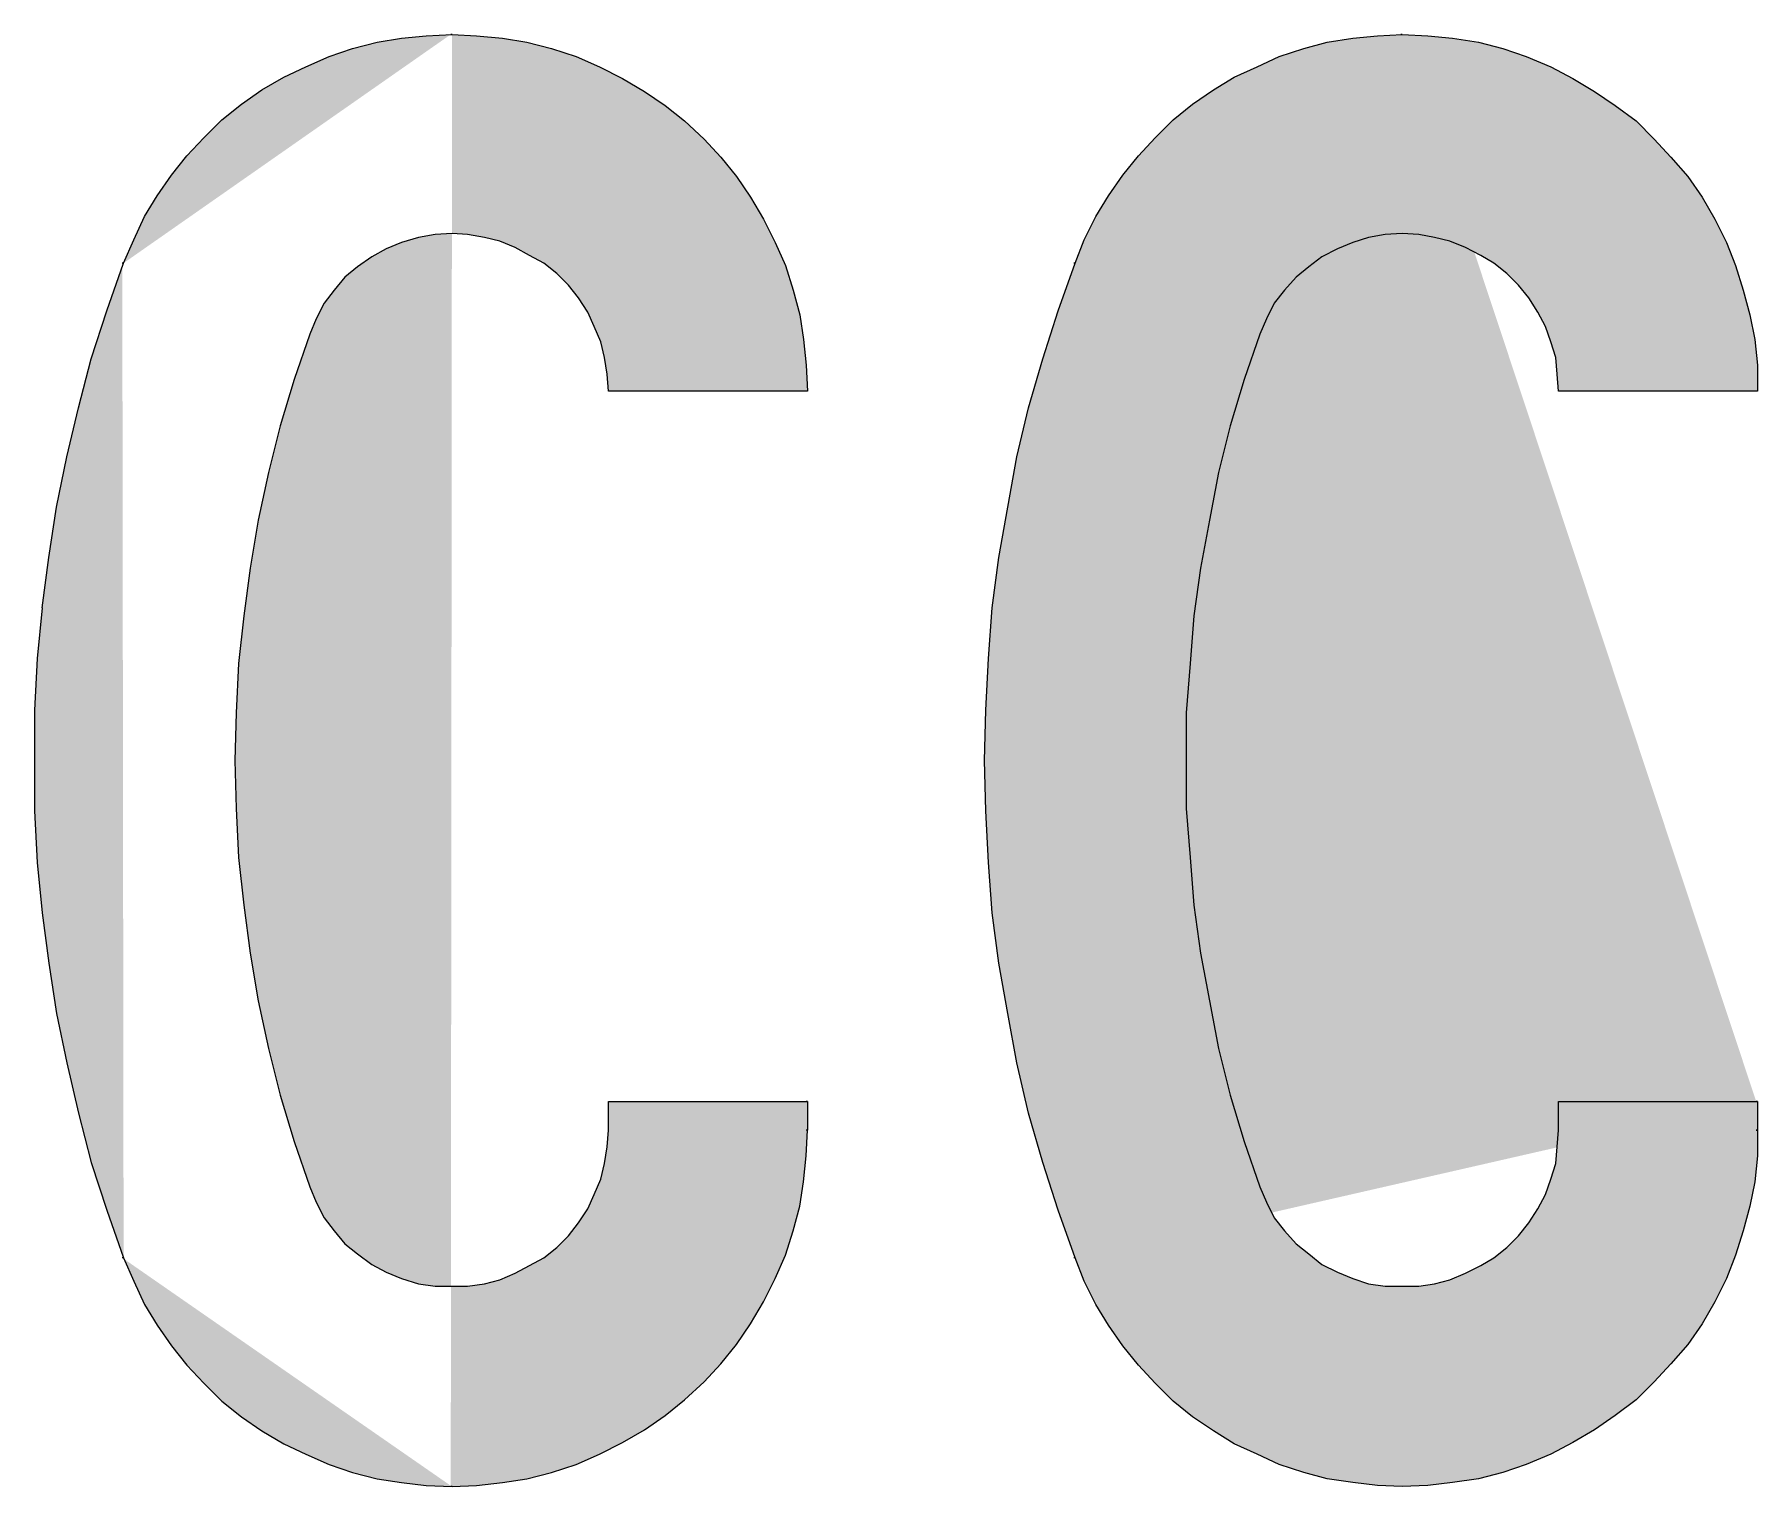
# Model space of a CAD drawing. Extents: x 210.3 to 295.3, y 156.1 to 238.5.
# Drawn here: x 240.6 to 252.7, y 196.47 to 206.68 of the extents above; entities that cross this region are included whole.
import ezdxf

# ---------------------------------------------------------------- set-up
doc = ezdxf.new("R2010")
doc.units = 0
doc.header["$MEASUREMENT"] = 0
doc.linetypes.add('CENTERX2', pattern=[101.6, 63.5, -12.7, 12.7, -12.7])
doc.layers.get('0').update_dxf_attribs({"linetype": 'CONTINUOUS'})
doc.layers.add('T25', color=1, linetype='CONTINUOUS')
doc.layers.add('TBLK25', color=1, linetype='CONTINUOUS')

msp = doc.modelspace()

# ---------------------------------------------------------------- hatches: boundary and pattern name
at = {"layer": 'T25', "linetype": 'CENTERX2'}
msp.add_hatch(color=256, dxfattribs=at).paths.add_polyline_path([(251.305, 199.177), (252.703, 199.177), (252.703, 198.977), (252.694, 198.977), (252.703, 198.977), (252.703, 198.796), (252.685, 198.614), (252.649, 198.442), (252.603, 198.269), (252.549, 198.097), (252.485, 197.933), (252.403, 197.77), (252.313, 197.615), (252.213, 197.47), (252.095, 197.334), (251.977, 197.207), (251.85, 197.08), (251.704, 196.971), (251.559, 196.871), (251.405, 196.78), (251.25, 196.698), (251.078, 196.626), (250.914, 196.571), (250.742, 196.526), (250.56, 196.499), (250.388, 196.48), (250.206, 196.471), (250.034, 196.48), (249.861, 196.499), (249.68, 196.526), (249.516, 196.571), (249.344, 196.626), (249.189, 196.698), (249.026, 196.771), (248.881, 196.862), (248.735, 196.962), (248.599, 197.071), (248.472, 197.198), (248.354, 197.325), (248.245, 197.461), (248.145, 197.606), (248.054, 197.752), (247.973, 197.915), (247.909, 198.079), (247.791, 198.414), (247.682, 198.75), (247.582, 199.095), (247.5, 199.45), (247.437, 199.795), (247.373, 200.149), (247.328, 200.503), (247.301, 200.857), (247.282, 201.22), (247.273, 201.574), (247.282, 201.928), (247.301, 202.291), (247.328, 202.646), (247.373, 203), (247.437, 203.354), (247.5, 203.708), (247.582, 204.053), (247.682, 204.398), (247.791, 204.734), (247.909, 205.07), (247.973, 205.233), (248.054, 205.397), (248.145, 205.542), (248.245, 205.687), (248.354, 205.823), (248.472, 205.951), (248.599, 206.078), (248.735, 206.187), (248.881, 206.287), (249.026, 206.377), (249.189, 206.45), (249.344, 206.523), (249.516, 206.577), (249.68, 206.622), (249.861, 206.65), (250.034, 206.668), (250.206, 206.677), (250.388, 206.668), (250.56, 206.65), (250.742, 206.622), (250.914, 206.577), (251.078, 206.523), (251.25, 206.45), (251.405, 206.368), (251.559, 206.277), (251.704, 206.178), (251.85, 206.069), (251.977, 205.942), (252.095, 205.814), (252.213, 205.678), (252.313, 205.533), (252.403, 205.379), (252.485, 205.215), (252.549, 205.052), (252.603, 204.879), (252.649, 204.707), (252.685, 204.534), (252.703, 204.353), (252.703, 204.171), (251.305, 204.171), (251.296, 204.289), (251.287, 204.407), (251.25, 204.516), (251.214, 204.625), (251.16, 204.725), (251.096, 204.825), (251.023, 204.916), (250.942, 204.997), (250.851, 205.07), (250.76, 205.124), (250.651, 205.179), (250.542, 205.224), (250.433, 205.251), (250.324, 205.27), (250.206, 205.279), (250.088, 205.27), (249.97, 205.251), (249.861, 205.215), (249.752, 205.17), (249.643, 205.115), (249.552, 205.043), (249.462, 204.97), (249.38, 204.879), (249.307, 204.788), (249.253, 204.679), (249.207, 204.57), (249.098, 204.253), (248.999, 203.926), (248.917, 203.599), (248.853, 203.263), (248.79, 202.927), (248.744, 202.591), (248.717, 202.255), (248.69, 201.91), (248.69, 201.574), (248.69, 201.238), (248.717, 200.893), (248.744, 200.557), (248.79, 200.221), (248.853, 199.885), (248.917, 199.549), (248.999, 199.223), (249.098, 198.896), (249.207, 198.578), (249.253, 198.469), (249.307, 198.36), (249.38, 198.269), (249.462, 198.178), (249.552, 198.106), (249.643, 198.033), (249.752, 197.979), (249.861, 197.933), (249.97, 197.897), (250.088, 197.879), (250.206, 197.879), (250.324, 197.879), (250.433, 197.897), (250.542, 197.924), (250.651, 197.97), (250.76, 198.024), (250.851, 198.079), (250.942, 198.151), (251.023, 198.233), (251.096, 198.324), (251.16, 198.424), (251.214, 198.523), (251.25, 198.632), (251.287, 198.741), (251.296, 198.859), (251.305, 198.977)])
at = {"layer": 'TBLK25', "linetype": 'CENTERX2'}
h = msp.add_hatch(color=256, dxfattribs=at)
h.paths.add_polyline_path([(241.108, 198.414), (241.226, 198.079), (241.299, 197.915), (241.372, 197.752), (241.462, 197.606), (241.562, 197.461), (241.671, 197.325), (241.789, 197.198), (241.916, 197.071), (242.053, 196.962), (242.198, 196.862), (242.352, 196.771), (242.507, 196.698), (242.67, 196.626), (242.833, 196.571), (243.006, 196.526), (243.178, 196.499), (243.351, 196.48), (243.533, 196.471), (243.705, 196.48), (243.887, 196.499), (244.059, 196.526), (244.232, 196.571), (244.404, 196.626), (244.568, 196.698), (244.731, 196.78), (244.885, 196.871), (245.031, 196.971), (245.167, 197.08), (245.303, 197.207), (245.421, 197.334), (245.53, 197.47), (245.63, 197.615), (245.721, 197.77), (245.803, 197.933), (245.875, 198.097), (245.93, 198.269), (245.975, 198.442), (246.002, 198.614), (246.02, 198.796), (246.029, 198.977), (246.029, 199.177), (244.631, 199.177), (244.631, 198.977), (244.622, 198.859), (244.604, 198.741), (244.577, 198.632), (244.531, 198.523), (244.486, 198.424), (244.422, 198.324), (244.35, 198.233), (244.268, 198.151), (244.177, 198.079), (244.077, 198.024), (243.977, 197.97), (243.869, 197.924), (243.76, 197.897), (243.642, 197.879), (243.533, 197.879), (243.415, 197.879), (243.297, 197.897), (243.178, 197.933), (243.07, 197.979), (242.97, 198.033), (242.87, 198.106), (242.779, 198.178), (242.706, 198.269), (242.634, 198.36), (242.579, 198.469), (242.534, 198.578), (242.425, 198.896), (242.325, 199.223), (242.243, 199.549), (242.171, 199.885), (242.116, 200.221), (242.071, 200.557), (242.034, 200.893), (242.016, 201.238), (242.007, 201.574), (242.016, 201.91), (242.034, 202.255), (242.071, 202.591), (242.116, 202.927), (242.171, 203.263), (242.243, 203.599), (242.325, 203.926), (242.425, 204.253), (242.534, 204.57), (242.579, 204.679), (242.634, 204.788), (242.706, 204.879), (242.779, 204.97), (242.87, 205.043), (242.97, 205.115), (243.07, 205.17), (243.178, 205.215), (243.297, 205.251), (243.415, 205.27), (243.533, 205.279), (243.642, 205.27), (243.76, 205.251), (243.869, 205.224), (243.977, 205.179), (244.077, 205.124), (244.177, 205.07), (244.268, 204.997), (244.35, 204.916), (244.422, 204.825), (244.486, 204.725), (244.531, 204.625), (244.577, 204.516), (244.604, 204.407), (244.622, 204.289), (244.631, 204.171), (246.029, 204.171), (246.02, 204.353), (246.002, 204.534), (245.975, 204.707), (245.93, 204.879), (245.875, 205.052), (245.803, 205.215), (245.721, 205.379), (245.63, 205.533), (245.53, 205.678), (245.421, 205.814), (245.303, 205.942), (245.167, 206.069), (245.031, 206.178), (244.885, 206.277), (244.731, 206.368), (244.568, 206.45), (244.404, 206.523), (244.232, 206.577), (244.059, 206.622), (243.887, 206.65), (243.705, 206.668), (243.533, 206.677), (243.351, 206.668), (243.178, 206.65), (243.006, 206.622), (242.833, 206.577), (242.67, 206.523), (242.507, 206.45), (242.352, 206.377), (242.198, 206.287), (242.053, 206.187), (241.916, 206.078), (241.789, 205.951), (241.671, 205.823), (241.562, 205.687), (241.462, 205.542), (241.372, 205.397), (241.299, 205.233), (241.226, 205.07), (241.108, 204.734), (240.999, 204.398), (240.909, 204.053), (240.827, 203.708), (240.754, 203.354), (240.7, 203), (240.654, 202.646), (240.618, 202.291), (240.6, 201.928), (240.6, 201.574), (240.6, 201.22), (240.618, 200.857), (240.654, 200.503), (240.7, 200.149), (240.754, 199.795), (240.827, 199.45), (240.909, 199.095), (240.999, 198.75)])
edge = h.paths.add_edge_path(flags=16)
edge.add_line((246.029, 198.977), (246.02, 198.977))
edge.add_line((246.029, 198.977), (246.02, 198.977))
edge = h.paths.add_edge_path(flags=16)
edge.add_line((243.533, 206.677), (243.524, 206.677))
edge.add_line((241.226, 205.07), (241.217, 205.07))
edge.add_line((241.226, 198.079), (241.217, 198.079))
edge.add_line((243.533, 196.471), (243.524, 196.471))
h = msp.add_hatch(color=256, dxfattribs=at)
edge = h.paths.add_edge_path(flags=0)
edge.add_line((250.206, 196.471), (250.034, 196.48))
edge.add_line((250.034, 196.48), (249.861, 196.499))
edge.add_line((249.861, 196.499), (249.68, 196.526))
edge.add_line((249.68, 196.526), (249.516, 196.571))
edge.add_line((249.516, 196.571), (249.344, 196.626))
edge.add_line((249.344, 196.626), (249.189, 196.698))
edge.add_line((249.189, 196.698), (249.026, 196.771))
edge.add_line((249.026, 196.771), (248.881, 196.862))
edge.add_line((248.881, 196.862), (248.735, 196.962))
edge.add_line((248.735, 196.962), (248.599, 197.071))
edge.add_line((248.599, 197.071), (248.472, 197.198))
edge.add_line((248.472, 197.198), (248.354, 197.325))
edge.add_line((248.354, 197.325), (248.245, 197.461))
edge.add_line((248.245, 197.461), (248.145, 197.606))
edge.add_line((248.145, 197.606), (248.054, 197.752))
edge.add_line((248.054, 197.752), (247.973, 197.915))
edge.add_line((247.973, 197.915), (247.909, 198.079))
edge.add_line((247.909, 198.079), (247.791, 198.414))
edge.add_line((247.791, 198.414), (247.682, 198.75))
edge.add_line((247.682, 198.75), (247.582, 199.095))
edge.add_line((247.582, 199.095), (247.5, 199.45))
edge.add_line((247.5, 199.45), (247.437, 199.795))
edge.add_line((247.437, 199.795), (247.373, 200.149))
edge.add_line((247.373, 200.149), (247.328, 200.503))
edge.add_line((247.328, 200.503), (247.301, 200.857))
edge.add_line((247.301, 200.857), (247.282, 201.22))
edge.add_line((247.282, 201.22), (247.273, 201.574))
edge.add_line((247.273, 201.574), (247.282, 201.928))
edge.add_line((247.282, 201.928), (247.301, 202.291))
edge.add_line((247.301, 202.291), (247.328, 202.646))
edge.add_line((247.328, 202.646), (247.373, 203))
edge.add_line((247.373, 203), (247.437, 203.354))
edge.add_line((247.437, 203.354), (247.5, 203.708))
edge.add_line((247.5, 203.708), (247.582, 204.053))
edge.add_line((247.582, 204.053), (247.682, 204.398))
edge.add_line((247.682, 204.398), (247.791, 204.734))
edge.add_line((247.791, 204.734), (247.909, 205.07))
edge.add_line((247.909, 205.07), (247.973, 205.233))
edge.add_line((247.973, 205.233), (248.054, 205.397))
edge.add_line((248.054, 205.397), (248.145, 205.542))
edge.add_line((248.145, 205.542), (248.245, 205.687))
edge.add_line((248.245, 205.687), (248.354, 205.823))
edge.add_line((248.354, 205.823), (248.472, 205.951))
edge.add_line((248.472, 205.951), (248.599, 206.078))
edge.add_line((248.599, 206.078), (248.735, 206.187))
edge.add_line((248.735, 206.187), (248.881, 206.287))
edge.add_line((248.881, 206.287), (249.026, 206.377))
edge.add_line((249.026, 206.377), (249.189, 206.45))
edge.add_line((249.189, 206.45), (249.344, 206.523))
edge.add_line((249.344, 206.523), (249.516, 206.577))
edge.add_line((249.516, 206.577), (249.68, 206.622))
edge.add_line((249.68, 206.622), (249.861, 206.65))
edge.add_line((249.861, 206.65), (250.034, 206.668))
edge.add_line((250.034, 206.668), (250.206, 206.677))
edge.add_line((250.206, 206.677), (250.388, 206.668))
edge.add_line((250.388, 206.668), (250.56, 206.65))
edge.add_line((250.56, 206.65), (250.742, 206.622))
edge.add_line((250.742, 206.622), (250.914, 206.577))
edge.add_line((250.914, 206.577), (251.078, 206.523))
edge.add_line((251.078, 206.523), (251.25, 206.45))
edge.add_line((251.25, 206.45), (251.405, 206.368))
edge.add_line((251.405, 206.368), (251.559, 206.277))
edge.add_line((251.559, 206.277), (251.704, 206.178))
edge.add_line((251.704, 206.178), (251.85, 206.069))
edge.add_line((251.85, 206.069), (251.977, 205.942))
edge.add_line((251.977, 205.942), (252.095, 205.814))
edge.add_line((252.095, 205.814), (252.213, 205.678))
edge.add_line((252.213, 205.678), (252.313, 205.533))
edge.add_line((252.313, 205.533), (252.403, 205.379))
edge.add_line((252.403, 205.379), (252.485, 205.215))
edge.add_line((252.485, 205.215), (252.549, 205.052))
edge.add_line((252.549, 205.052), (252.603, 204.879))
edge.add_line((252.603, 204.879), (252.649, 204.707))
edge.add_line((252.649, 204.707), (252.685, 204.534))
edge.add_line((252.685, 204.534), (252.703, 204.353))
edge.add_line((252.703, 204.353), (252.703, 204.171))
edge.add_line((252.703, 204.171), (251.305, 204.171))
edge.add_line((251.305, 204.171), (251.296, 204.289))
edge.add_line((251.296, 204.289), (251.287, 204.407))
edge.add_line((251.287, 204.407), (251.25, 204.516))
edge.add_line((251.25, 204.516), (251.214, 204.625))
edge.add_line((251.214, 204.625), (251.16, 204.725))
edge.add_line((251.16, 204.725), (251.096, 204.825))
edge.add_line((251.096, 204.825), (251.023, 204.916))
edge.add_line((251.023, 204.916), (250.942, 204.997))
edge.add_line((250.942, 204.997), (250.851, 205.07))
edge.add_line((250.851, 205.07), (250.76, 205.124))
edge.add_line((250.76, 205.124), (250.651, 205.179))
edge.add_line((250.651, 205.179), (250.542, 205.224))
edge.add_line((250.542, 205.224), (250.433, 205.251))
edge.add_line((250.433, 205.251), (250.324, 205.27))
edge.add_line((250.324, 205.27), (250.206, 205.279))
edge.add_line((250.206, 205.279), (250.088, 205.27))
edge.add_line((250.088, 205.27), (249.97, 205.251))
edge.add_line((249.97, 205.251), (249.861, 205.215))
edge.add_line((249.861, 205.215), (249.752, 205.17))
edge.add_line((249.752, 205.17), (249.643, 205.115))
edge.add_line((249.643, 205.115), (249.552, 205.043))
edge.add_line((249.552, 205.043), (249.462, 204.97))
edge.add_line((249.462, 204.97), (249.38, 204.879))
edge.add_line((249.38, 204.879), (249.307, 204.788))
edge.add_line((249.307, 204.788), (249.253, 204.679))
edge.add_line((249.253, 204.679), (249.207, 204.57))
edge.add_line((249.207, 204.57), (249.098, 204.253))
edge.add_line((249.098, 204.253), (248.999, 203.926))
edge.add_line((248.999, 203.926), (248.917, 203.599))
edge.add_line((248.917, 203.599), (248.853, 203.263))
edge.add_line((248.853, 203.263), (248.79, 202.927))
edge.add_line((248.79, 202.927), (248.744, 202.591))
edge.add_line((248.744, 202.591), (248.717, 202.255))
edge.add_line((248.717, 202.255), (248.69, 201.91))
edge.add_line((248.69, 201.91), (248.69, 201.574))
edge.add_line((248.69, 201.574), (248.69, 201.238))
edge.add_line((248.69, 201.238), (248.717, 200.893))
edge.add_line((248.717, 200.893), (248.744, 200.557))
edge.add_line((248.744, 200.557), (248.79, 200.221))
edge.add_line((248.79, 200.221), (248.853, 199.885))
edge.add_line((248.853, 199.885), (248.917, 199.549))
edge.add_line((248.917, 199.549), (248.999, 199.223))
edge.add_line((248.999, 199.223), (249.098, 198.896))
edge.add_line((249.098, 198.896), (249.207, 198.578))
edge.add_line((249.207, 198.578), (249.253, 198.469))
edge.add_line((249.253, 198.469), (249.307, 198.36))
edge.add_line((249.307, 198.36), (249.38, 198.269))
edge.add_line((249.38, 198.269), (249.462, 198.178))
edge.add_line((249.462, 198.178), (249.552, 198.106))
edge.add_line((249.552, 198.106), (249.643, 198.033))
edge.add_line((249.643, 198.033), (249.752, 197.979))
edge.add_line((249.752, 197.979), (249.861, 197.933))
edge.add_line((249.861, 197.933), (249.97, 197.897))
edge.add_line((249.97, 197.897), (250.088, 197.879))
edge.add_line((250.088, 197.879), (250.206, 197.879))
edge.add_line((250.206, 197.879), (250.324, 197.879))
edge.add_line((250.324, 197.879), (250.433, 197.897))
edge.add_line((250.433, 197.897), (250.542, 197.924))
edge.add_line((250.542, 197.924), (250.651, 197.97))
edge.add_line((250.651, 197.97), (250.76, 198.024))
edge.add_line((250.76, 198.024), (250.851, 198.079))
edge.add_line((250.851, 198.079), (250.942, 198.151))
edge.add_line((250.942, 198.151), (251.023, 198.233))
edge.add_line((251.023, 198.233), (251.096, 198.324))
edge.add_line((251.096, 198.324), (251.16, 198.424))
edge.add_line((251.16, 198.424), (251.214, 198.523))
edge.add_line((251.214, 198.523), (251.25, 198.632))
edge.add_line((251.25, 198.632), (251.287, 198.741))
edge.add_line((251.287, 198.741), (251.296, 198.859))
edge.add_line((251.296, 198.859), (251.305, 198.977))
edge.add_line((251.305, 198.977), (251.305, 199.177))
edge.add_line((251.305, 199.177), (252.703, 199.177))
edge.add_line((252.703, 199.177), (252.703, 198.977))
edge.add_line((252.703, 198.977), (252.694, 198.977))
edge.add_line((252.694, 198.977), (252.703, 198.977))
edge.add_line((252.703, 198.977), (252.703, 198.796))
edge.add_line((252.703, 198.796), (252.685, 198.614))
edge.add_line((252.685, 198.614), (252.649, 198.442))
edge.add_line((252.649, 198.442), (252.603, 198.269))
edge.add_line((252.603, 198.269), (252.549, 198.097))
edge.add_line((252.549, 198.097), (252.485, 197.933))
edge.add_line((252.485, 197.933), (252.403, 197.77))
edge.add_line((252.403, 197.77), (252.313, 197.615))
edge.add_line((252.313, 197.615), (252.213, 197.47))
edge.add_line((252.213, 197.47), (252.095, 197.334))
edge.add_line((252.095, 197.334), (251.977, 197.207))
edge.add_line((251.977, 197.207), (251.85, 197.08))
edge.add_line((251.85, 197.08), (251.704, 196.971))
edge.add_line((251.704, 196.971), (251.559, 196.871))
edge.add_line((251.559, 196.871), (251.405, 196.78))
edge.add_line((251.405, 196.78), (251.25, 196.698))
edge.add_line((251.25, 196.698), (251.078, 196.626))
edge.add_line((251.078, 196.626), (250.914, 196.571))
edge.add_line((250.914, 196.571), (250.742, 196.526))
edge.add_line((250.742, 196.526), (250.56, 196.499))
edge.add_line((250.56, 196.499), (250.388, 196.48))
edge.add_line((250.388, 196.48), (250.206, 196.471))
edge.add_line((250.206, 196.471), (250.197, 196.471))
edge = h.paths.add_edge_path()
edge.add_line((250.206, 196.471), (250.034, 196.48))
edge.add_line((250.034, 196.48), (249.861, 196.499))
edge.add_line((249.861, 196.499), (249.68, 196.526))
edge.add_line((249.68, 196.526), (249.516, 196.571))
edge.add_line((249.516, 196.571), (249.344, 196.626))
edge.add_line((249.344, 196.626), (249.189, 196.698))
edge.add_line((249.189, 196.698), (249.026, 196.771))
edge.add_line((249.026, 196.771), (248.881, 196.862))
edge.add_line((248.881, 196.862), (248.735, 196.962))
edge.add_line((248.735, 196.962), (248.599, 197.071))
edge.add_line((248.599, 197.071), (248.472, 197.198))
edge.add_line((248.472, 197.198), (248.354, 197.325))
edge.add_line((248.354, 197.325), (248.245, 197.461))
edge.add_line((248.245, 197.461), (248.145, 197.606))
edge.add_line((248.145, 197.606), (248.054, 197.752))
edge.add_line((248.054, 197.752), (247.973, 197.915))
edge.add_line((247.973, 197.915), (247.909, 198.079))
edge.add_line((247.909, 198.079), (247.791, 198.414))
edge.add_line((247.791, 198.414), (247.682, 198.75))
edge.add_line((247.682, 198.75), (247.582, 199.095))
edge.add_line((247.582, 199.095), (247.5, 199.45))
edge.add_line((247.5, 199.45), (247.437, 199.795))
edge.add_line((247.437, 199.795), (247.373, 200.149))
edge.add_line((247.373, 200.149), (247.328, 200.503))
edge.add_line((247.328, 200.503), (247.301, 200.857))
edge.add_line((247.301, 200.857), (247.282, 201.22))
edge.add_line((247.282, 201.22), (247.273, 201.574))
edge.add_line((247.273, 201.574), (247.282, 201.928))
edge.add_line((247.282, 201.928), (247.301, 202.291))
edge.add_line((247.301, 202.291), (247.328, 202.646))
edge.add_line((247.328, 202.646), (247.373, 203))
edge.add_line((247.373, 203), (247.437, 203.354))
edge.add_line((247.437, 203.354), (247.5, 203.708))
edge.add_line((247.5, 203.708), (247.582, 204.053))
edge.add_line((247.582, 204.053), (247.682, 204.398))
edge.add_line((247.682, 204.398), (247.791, 204.734))
edge.add_line((247.791, 204.734), (247.909, 205.07))
edge.add_line((247.909, 205.07), (247.973, 205.233))
edge.add_line((247.973, 205.233), (248.054, 205.397))
edge.add_line((248.054, 205.397), (248.145, 205.542))
edge.add_line((248.145, 205.542), (248.245, 205.687))
edge.add_line((248.245, 205.687), (248.354, 205.823))
edge.add_line((248.354, 205.823), (248.472, 205.951))
edge.add_line((248.472, 205.951), (248.599, 206.078))
edge.add_line((248.599, 206.078), (248.735, 206.187))
edge.add_line((248.735, 206.187), (248.881, 206.287))
edge.add_line((248.881, 206.287), (249.026, 206.377))
edge.add_line((249.026, 206.377), (249.189, 206.45))
edge.add_line((249.189, 206.45), (249.344, 206.523))
edge.add_line((249.344, 206.523), (249.516, 206.577))
edge.add_line((249.516, 206.577), (249.68, 206.622))
edge.add_line((249.68, 206.622), (249.861, 206.65))
edge.add_line((249.861, 206.65), (250.034, 206.668))
edge.add_line((250.034, 206.668), (250.206, 206.677))
edge.add_line((250.206, 206.677), (250.388, 206.668))
edge.add_line((250.388, 206.668), (250.56, 206.65))
edge.add_line((250.56, 206.65), (250.742, 206.622))
edge.add_line((250.742, 206.622), (250.914, 206.577))
edge.add_line((250.914, 206.577), (251.078, 206.523))
edge.add_line((251.078, 206.523), (251.25, 206.45))
edge.add_line((251.25, 206.45), (251.405, 206.368))
edge.add_line((251.405, 206.368), (251.559, 206.277))
edge.add_line((251.559, 206.277), (251.704, 206.178))
edge.add_line((251.704, 206.178), (251.85, 206.069))
edge.add_line((251.85, 206.069), (251.977, 205.942))
edge.add_line((251.977, 205.942), (252.095, 205.814))
edge.add_line((252.095, 205.814), (252.213, 205.678))
edge.add_line((252.213, 205.678), (252.313, 205.533))
edge.add_line((252.313, 205.533), (252.403, 205.379))
edge.add_line((252.403, 205.379), (252.485, 205.215))
edge.add_line((252.485, 205.215), (252.549, 205.052))
edge.add_line((252.549, 205.052), (252.603, 204.879))
edge.add_line((252.603, 204.879), (252.649, 204.707))
edge.add_line((252.649, 204.707), (252.685, 204.534))
edge.add_line((252.685, 204.534), (252.703, 204.353))
edge.add_line((252.703, 204.353), (252.703, 204.171))
edge.add_line((252.703, 204.171), (251.305, 204.171))
edge.add_line((251.305, 204.171), (251.296, 204.289))
edge.add_line((251.296, 204.289), (251.287, 204.407))
edge.add_line((251.287, 204.407), (251.25, 204.516))
edge.add_line((251.25, 204.516), (251.214, 204.625))
edge.add_line((251.214, 204.625), (251.16, 204.725))
edge.add_line((251.16, 204.725), (251.096, 204.825))
edge.add_line((251.096, 204.825), (251.023, 204.916))
edge.add_line((251.023, 204.916), (250.942, 204.997))
edge.add_line((250.942, 204.997), (250.851, 205.07))
edge.add_line((250.851, 205.07), (250.76, 205.124))
edge.add_line((250.76, 205.124), (250.651, 205.179))
edge.add_line((250.651, 205.179), (250.542, 205.224))
edge.add_line((250.542, 205.224), (250.433, 205.251))
edge.add_line((250.433, 205.251), (250.324, 205.27))
edge.add_line((250.324, 205.27), (250.206, 205.279))
edge.add_line((250.206, 205.279), (250.088, 205.27))
edge.add_line((250.088, 205.27), (249.97, 205.251))
edge.add_line((249.97, 205.251), (249.861, 205.215))
edge.add_line((249.861, 205.215), (249.752, 205.17))
edge.add_line((249.752, 205.17), (249.643, 205.115))
edge.add_line((249.643, 205.115), (249.552, 205.043))
edge.add_line((249.552, 205.043), (249.462, 204.97))
edge.add_line((249.462, 204.97), (249.38, 204.879))
edge.add_line((249.38, 204.879), (249.307, 204.788))
edge.add_line((249.307, 204.788), (249.253, 204.679))
edge.add_line((249.253, 204.679), (249.207, 204.57))
edge.add_line((249.207, 204.57), (249.098, 204.253))
edge.add_line((249.098, 204.253), (248.999, 203.926))
edge.add_line((248.999, 203.926), (248.917, 203.599))
edge.add_line((248.917, 203.599), (248.853, 203.263))
edge.add_line((248.853, 203.263), (248.79, 202.927))
edge.add_line((248.79, 202.927), (248.744, 202.591))
edge.add_line((248.744, 202.591), (248.717, 202.255))
edge.add_line((248.717, 202.255), (248.69, 201.91))
edge.add_line((248.69, 201.91), (248.69, 201.574))
edge.add_line((248.69, 201.574), (248.69, 201.238))
edge.add_line((248.69, 201.238), (248.717, 200.893))
edge.add_line((248.717, 200.893), (248.744, 200.557))
edge.add_line((248.744, 200.557), (248.79, 200.221))
edge.add_line((248.79, 200.221), (248.853, 199.885))
edge.add_line((248.853, 199.885), (248.917, 199.549))
edge.add_line((248.917, 199.549), (248.999, 199.223))
edge.add_line((248.999, 199.223), (249.098, 198.896))
edge.add_line((249.098, 198.896), (249.207, 198.578))
edge.add_line((249.207, 198.578), (249.253, 198.469))
edge.add_line((249.253, 198.469), (249.307, 198.36))
edge.add_line((249.307, 198.36), (249.38, 198.269))
edge.add_line((249.38, 198.269), (249.462, 198.178))
edge.add_line((249.462, 198.178), (249.552, 198.106))
edge.add_line((249.552, 198.106), (249.643, 198.033))
edge.add_line((249.643, 198.033), (249.752, 197.979))
edge.add_line((249.752, 197.979), (249.861, 197.933))
edge.add_line((249.861, 197.933), (249.97, 197.897))
edge.add_line((249.97, 197.897), (250.088, 197.879))
edge.add_line((250.088, 197.879), (250.206, 197.879))
edge.add_line((250.206, 197.879), (250.324, 197.879))
edge.add_line((250.324, 197.879), (250.433, 197.897))
edge.add_line((250.433, 197.897), (250.542, 197.924))
edge.add_line((250.542, 197.924), (250.651, 197.97))
edge.add_line((250.651, 197.97), (250.76, 198.024))
edge.add_line((250.76, 198.024), (250.851, 198.079))
edge.add_line((250.851, 198.079), (250.942, 198.151))
edge.add_line((250.942, 198.151), (251.023, 198.233))
edge.add_line((251.023, 198.233), (251.096, 198.324))
edge.add_line((251.096, 198.324), (251.16, 198.424))
edge.add_line((251.16, 198.424), (251.214, 198.523))
edge.add_line((251.214, 198.523), (251.25, 198.632))
edge.add_line((251.25, 198.632), (251.287, 198.741))
edge.add_line((251.287, 198.741), (251.296, 198.859))
edge.add_line((251.296, 198.859), (251.305, 198.977))
edge.add_line((251.305, 198.977), (251.305, 199.177))
edge.add_line((251.305, 199.177), (252.703, 199.177))
edge.add_line((252.703, 199.177), (252.703, 198.977))
edge.add_line((252.703, 198.977), (252.694, 198.977))
edge.add_line((252.694, 198.977), (252.703, 198.977))
edge.add_line((252.703, 198.977), (252.703, 198.796))
edge.add_line((252.703, 198.796), (252.685, 198.614))
edge.add_line((252.685, 198.614), (252.649, 198.442))
edge.add_line((252.649, 198.442), (252.603, 198.269))
edge.add_line((252.603, 198.269), (252.549, 198.097))
edge.add_line((252.549, 198.097), (252.485, 197.933))
edge.add_line((252.485, 197.933), (252.403, 197.77))
edge.add_line((252.403, 197.77), (252.313, 197.615))
edge.add_line((252.313, 197.615), (252.213, 197.47))
edge.add_line((252.213, 197.47), (252.095, 197.334))
edge.add_line((252.095, 197.334), (251.977, 197.207))
edge.add_line((251.977, 197.207), (251.85, 197.08))
edge.add_line((251.85, 197.08), (251.704, 196.971))
edge.add_line((251.704, 196.971), (251.559, 196.871))
edge.add_line((251.559, 196.871), (251.405, 196.78))
edge.add_line((251.405, 196.78), (251.25, 196.698))
edge.add_line((251.25, 196.698), (251.078, 196.626))
edge.add_line((251.078, 196.626), (250.914, 196.571))
edge.add_line((250.914, 196.571), (250.742, 196.526))
edge.add_line((250.742, 196.526), (250.56, 196.499))
edge.add_line((250.56, 196.499), (250.388, 196.48))
edge.add_line((250.388, 196.48), (250.206, 196.471))
edge.add_line((250.206, 196.471), (250.197, 196.471))
h.paths.add_polyline_path([(252.703, 198.977), (252.694, 198.977)], flags=0)
h.paths.add_polyline_path([(250.206, 196.471), (250.034, 196.48), (249.861, 196.499), (249.68, 196.526), (249.516, 196.571), (249.344, 196.626), (249.189, 196.698), (249.026, 196.771), (248.881, 196.862), (248.735, 196.962), (248.599, 197.071), (248.472, 197.198), (248.354, 197.325), (248.245, 197.461), (248.145, 197.606), (248.054, 197.752), (247.973, 197.915), (247.909, 198.079), (247.791, 198.414), (247.682, 198.75), (247.582, 199.095), (247.5, 199.45), (247.437, 199.795), (247.373, 200.149), (247.328, 200.503), (247.301, 200.857), (247.282, 201.22), (247.273, 201.574), (247.282, 201.928), (247.301, 202.291), (247.328, 202.646), (247.373, 203), (247.437, 203.354), (247.5, 203.708), (247.582, 204.053), (247.682, 204.398), (247.791, 204.734), (247.909, 205.07), (247.973, 205.233), (248.054, 205.397), (248.145, 205.542), (248.245, 205.687), (248.354, 205.823), (248.472, 205.951), (248.599, 206.078), (248.735, 206.187), (248.881, 206.287), (249.026, 206.377), (249.189, 206.45), (249.344, 206.523), (249.516, 206.577), (249.68, 206.622), (249.861, 206.65), (250.034, 206.668), (250.206, 206.677), (250.388, 206.668), (250.56, 206.65), (250.742, 206.622), (250.914, 206.577), (251.078, 206.523), (251.25, 206.45), (251.405, 206.368), (251.559, 206.277), (251.704, 206.178), (251.85, 206.069), (251.977, 205.942), (252.095, 205.814), (252.213, 205.678), (252.313, 205.533), (252.403, 205.379), (252.485, 205.215), (252.549, 205.052), (252.603, 204.879), (252.649, 204.707), (252.685, 204.534), (252.703, 204.353), (252.703, 204.171), (251.305, 204.171), (251.296, 204.289), (251.287, 204.407), (251.25, 204.516), (251.214, 204.625), (251.16, 204.725), (251.096, 204.825), (251.023, 204.916), (250.942, 204.997), (250.851, 205.07), (250.76, 205.124), (250.651, 205.179), (250.542, 205.224), (250.433, 205.251), (250.324, 205.27), (250.206, 205.279), (250.088, 205.27), (249.97, 205.251), (249.861, 205.215), (249.752, 205.17), (249.643, 205.115), (249.552, 205.043), (249.462, 204.97), (249.38, 204.879), (249.307, 204.788), (249.253, 204.679), (249.207, 204.57), (249.098, 204.253), (248.999, 203.926), (248.917, 203.599), (248.853, 203.263), (248.79, 202.927), (248.744, 202.591), (248.717, 202.255), (248.69, 201.91), (248.69, 201.574), (248.69, 201.238), (248.717, 200.893), (248.744, 200.557), (248.79, 200.221), (248.853, 199.885), (248.917, 199.549), (248.999, 199.223), (249.098, 198.896), (249.207, 198.578), (249.253, 198.469), (249.307, 198.36), (249.38, 198.269), (249.462, 198.178), (249.552, 198.106), (249.643, 198.033), (249.752, 197.979), (249.861, 197.933), (249.97, 197.897), (250.088, 197.879), (250.206, 197.879), (250.324, 197.879), (250.433, 197.897), (250.542, 197.924), (250.651, 197.97), (250.76, 198.024), (250.851, 198.079), (250.942, 198.151), (251.023, 198.233), (251.096, 198.324), (251.16, 198.424), (251.214, 198.523), (251.25, 198.632), (251.287, 198.741), (251.296, 198.859), (251.305, 198.977), (251.305, 199.177), (252.703, 199.177), (252.703, 198.977), (252.703, 198.796), (252.685, 198.614), (252.649, 198.442), (252.603, 198.269), (252.549, 198.097), (252.485, 197.933), (252.403, 197.77), (252.313, 197.615), (252.213, 197.47), (252.095, 197.334), (251.977, 197.207), (251.85, 197.08), (251.704, 196.971), (251.559, 196.871), (251.405, 196.78), (251.25, 196.698), (251.078, 196.626), (250.914, 196.571), (250.742, 196.526), (250.56, 196.499), (250.388, 196.48)], flags=16)
edge = h.paths.add_edge_path(flags=0)
edge.add_line((250.206, 206.677), (250.197, 206.677))
edge.add_line((247.909, 205.07), (247.9, 205.07))
edge.add_line((247.909, 198.079), (247.9, 198.079))
edge.add_line((252.703, 199.177), (252.694, 199.177))
h = msp.add_hatch(color=256, dxfattribs=at)
h.paths.add_polyline_path([(252.703, 198.977), (252.694, 198.977)], flags=16)
h.paths.add_polyline_path([(250.206, 196.471), (250.034, 196.48), (249.861, 196.499), (249.68, 196.526), (249.516, 196.571), (249.344, 196.626), (249.189, 196.698), (249.026, 196.771), (248.881, 196.862), (248.735, 196.962), (248.599, 197.071), (248.472, 197.198), (248.354, 197.325), (248.245, 197.461), (248.145, 197.606), (248.054, 197.752), (247.973, 197.915), (247.909, 198.079), (247.791, 198.414), (247.682, 198.75), (247.582, 199.095), (247.5, 199.45), (247.437, 199.795), (247.373, 200.149), (247.328, 200.503), (247.301, 200.857), (247.282, 201.22), (247.273, 201.574), (247.282, 201.928), (247.301, 202.291), (247.328, 202.646), (247.373, 203), (247.437, 203.354), (247.5, 203.708), (247.582, 204.053), (247.682, 204.398), (247.791, 204.734), (247.909, 205.07), (247.973, 205.233), (248.054, 205.397), (248.145, 205.542), (248.245, 205.687), (248.354, 205.823), (248.472, 205.951), (248.599, 206.078), (248.735, 206.187), (248.881, 206.287), (249.026, 206.377), (249.189, 206.45), (249.344, 206.523), (249.516, 206.577), (249.68, 206.622), (249.861, 206.65), (250.034, 206.668), (250.206, 206.677), (250.388, 206.668), (250.56, 206.65), (250.742, 206.622), (250.914, 206.577), (251.078, 206.523), (251.25, 206.45), (251.405, 206.368), (251.559, 206.277), (251.704, 206.178), (251.85, 206.069), (251.977, 205.942), (252.095, 205.814), (252.213, 205.678), (252.313, 205.533), (252.403, 205.379), (252.485, 205.215), (252.549, 205.052), (252.603, 204.879), (252.649, 204.707), (252.685, 204.534), (252.703, 204.353), (252.703, 204.171), (251.305, 204.171), (251.296, 204.289), (251.287, 204.407), (251.25, 204.516), (251.214, 204.625), (251.16, 204.725), (251.096, 204.825), (251.023, 204.916), (250.942, 204.997), (250.851, 205.07), (250.76, 205.124), (250.651, 205.179), (250.542, 205.224), (250.433, 205.251), (250.324, 205.27), (250.206, 205.279), (250.088, 205.27), (249.97, 205.251), (249.861, 205.215), (249.752, 205.17), (249.643, 205.115), (249.552, 205.043), (249.462, 204.97), (249.38, 204.879), (249.307, 204.788), (249.253, 204.679), (249.207, 204.57), (249.098, 204.253), (248.999, 203.926), (248.917, 203.599), (248.853, 203.263), (248.79, 202.927), (248.744, 202.591), (248.717, 202.255), (248.69, 201.91), (248.69, 201.574), (248.69, 201.238), (248.717, 200.893), (248.744, 200.557), (248.79, 200.221), (248.853, 199.885), (248.917, 199.549), (248.999, 199.223), (249.098, 198.896), (249.207, 198.578), (249.253, 198.469), (249.307, 198.36), (249.38, 198.269), (249.462, 198.178), (249.552, 198.106), (249.643, 198.033), (249.752, 197.979), (249.861, 197.933), (249.97, 197.897), (250.088, 197.879), (250.206, 197.879), (250.324, 197.879), (250.433, 197.897), (250.542, 197.924), (250.651, 197.97), (250.76, 198.024), (250.851, 198.079), (250.942, 198.151), (251.023, 198.233), (251.096, 198.324), (251.16, 198.424), (251.214, 198.523), (251.25, 198.632), (251.287, 198.741), (251.296, 198.859), (251.305, 198.977), (251.305, 199.177), (252.703, 199.177), (252.703, 198.977), (252.703, 198.796), (252.685, 198.614), (252.649, 198.442), (252.603, 198.269), (252.549, 198.097), (252.485, 197.933), (252.403, 197.77), (252.313, 197.615), (252.213, 197.47), (252.095, 197.334), (251.977, 197.207), (251.85, 197.08), (251.704, 196.971), (251.559, 196.871), (251.405, 196.78), (251.25, 196.698), (251.078, 196.626), (250.914, 196.571), (250.742, 196.526), (250.56, 196.499), (250.388, 196.48)])

# ---------------------------------------------------------------- linework, layer by layer
at = {"color": 3}
for p, q in [((243.533, 206.677), (243.524, 206.677)), ((241.226, 205.07), (241.217, 205.07)), ((240.654, 202.646), (240.618, 202.291)), ((240.618, 202.291), (240.6, 201.928)), ((240.6, 201.928), (240.6, 201.574)), ((240.6, 201.574), (240.6, 201.22)), ((240.6, 201.22), (240.618, 200.857)), ((240.618, 200.857), (240.654, 200.503)), ((240.654, 200.503), (240.7, 200.149)), ((240.7, 200.149), (240.754, 199.795)), ((240.754, 199.795), (240.827, 199.45)), ((240.827, 199.45), (240.909, 199.095)), ((246.029, 199.177), (246.029, 198.977)), ((240.909, 199.095), (240.999, 198.75)), ((246.029, 198.977), (246.02, 198.977)), ((246.02, 198.796), (246.029, 198.977)), ((246.029, 198.977), (246.02, 198.977)), ((240.999, 198.75), (241.108, 198.414)), ((246.002, 198.614), (246.02, 198.796)), ((245.975, 198.442), (246.002, 198.614)), ((241.108, 198.414), (241.226, 198.079)), ((245.93, 198.269), (245.975, 198.442)), ((245.875, 198.097), (245.93, 198.269)), ((241.226, 198.079), (241.217, 198.079)), ((241.226, 198.079), (241.299, 197.915)), ((245.803, 197.933), (245.875, 198.097)), ((241.299, 197.915), (241.372, 197.752)), ((245.721, 197.77), (245.803, 197.933)), ((245.63, 197.615), (245.721, 197.77)), ((241.372, 197.752), (241.462, 197.606)), ((241.462, 197.606), (241.562, 197.461)), ((245.53, 197.47), (245.63, 197.615)), ((241.562, 197.461), (241.671, 197.325)), ((245.421, 197.334), (245.53, 197.47)), ((241.671, 197.325), (241.789, 197.198)), ((245.303, 197.207), (245.421, 197.334)), ((241.789, 197.198), (241.916, 197.071)), ((245.167, 197.08), (245.303, 197.207)), ((241.916, 197.071), (242.053, 196.962)), ((245.031, 196.971), (245.167, 197.08)), ((242.053, 196.962), (242.198, 196.862)), ((244.885, 196.871), (245.031, 196.971)), ((242.198, 196.862), (242.352, 196.771)), ((244.731, 196.78), (244.885, 196.871)), ((242.352, 196.771), (242.507, 196.698)), ((242.507, 196.698), (242.67, 196.626)), ((244.404, 196.626), (244.568, 196.698)), ((244.568, 196.698), (244.731, 196.78)), ((242.67, 196.626), (242.833, 196.571)), ((242.833, 196.571), (243.006, 196.526)), ((244.059, 196.526), (244.232, 196.571)), ((244.232, 196.571), (244.404, 196.626)), ((243.006, 196.526), (243.178, 196.499)), ((243.178, 196.499), (243.351, 196.48)), ((243.351, 196.48), (243.533, 196.471)), ((243.533, 196.471), (243.524, 196.471)), ((243.533, 196.471), (243.705, 196.48)), ((243.705, 196.48), (243.887, 196.499)), ((243.887, 196.499), (244.059, 196.526))]:
    msp.add_line(p, q, dxfattribs=at)
for points in [[(240.654, 202.646), (240.7, 203), (240.754, 203.354), (240.827, 203.708), (240.909, 204.053), (240.999, 204.398), (241.108, 204.734), (241.226, 205.07), (241.299, 205.233), (241.372, 205.397), (241.462, 205.542), (241.562, 205.687), (241.671, 205.823), (241.789, 205.951), (241.916, 206.078), (242.053, 206.187), (242.198, 206.287), (242.352, 206.377), (242.507, 206.45), (242.67, 206.523), (242.833, 206.577), (243.006, 206.622), (243.178, 206.65), (243.351, 206.668), (243.533, 206.677), (243.705, 206.668), (243.887, 206.65), (244.059, 206.622), (244.232, 206.577), (244.404, 206.523), (244.568, 206.45), (244.731, 206.368), (244.885, 206.277), (245.031, 206.178), (245.167, 206.069), (245.303, 205.942), (245.421, 205.814), (245.53, 205.678), (245.63, 205.533), (245.721, 205.379), (245.803, 205.215), (245.875, 205.052), (245.93, 204.879), (245.975, 204.707), (246.002, 204.534), (246.02, 204.353), (246.029, 204.171), (244.631, 204.171), (244.622, 204.289), (244.604, 204.407), (244.577, 204.516), (244.531, 204.625), (244.486, 204.725), (244.422, 204.825), (244.35, 204.916), (244.268, 204.997), (244.177, 205.07), (244.077, 205.124), (243.977, 205.179), (243.869, 205.224), (243.76, 205.251), (243.642, 205.27), (243.533, 205.279), (243.415, 205.27), (243.297, 205.251), (243.178, 205.215), (243.07, 205.17), (242.97, 205.115), (242.87, 205.043), (242.779, 204.97), (242.706, 204.879), (242.634, 204.788), (242.579, 204.679), (242.534, 204.57), (242.425, 204.253), (242.325, 203.926), (242.243, 203.599), (242.171, 203.263), (242.116, 202.927), (242.071, 202.591), (242.034, 202.255), (242.016, 201.91), (242.007, 201.574), (242.016, 201.238), (242.034, 200.893), (242.071, 200.557), (242.116, 200.221), (242.171, 199.885), (242.243, 199.549), (242.325, 199.223), (242.425, 198.896), (242.534, 198.578), (242.579, 198.469), (242.634, 198.36), (242.706, 198.269), (242.779, 198.178), (242.87, 198.106), (242.97, 198.033), (243.07, 197.979), (243.178, 197.933), (243.297, 197.897), (243.415, 197.879), (243.533, 197.879), (243.642, 197.879), (243.76, 197.897), (243.869, 197.924), (243.977, 197.97), (244.077, 198.024), (244.177, 198.079), (244.268, 198.151), (244.35, 198.233), (244.422, 198.324), (244.486, 198.424), (244.531, 198.523), (244.577, 198.632), (244.604, 198.741), (244.622, 198.859), (244.631, 198.977), (244.631, 199.177), (246.029, 199.177), (246.02, 199.177)], [(251.305, 199.177), (252.703, 199.177), (252.703, 198.977), (252.694, 198.977), (252.703, 198.977), (252.703, 198.796), (252.685, 198.614), (252.649, 198.442), (252.603, 198.269), (252.549, 198.097), (252.485, 197.933), (252.403, 197.77), (252.313, 197.615), (252.213, 197.47), (252.095, 197.334), (251.977, 197.207), (251.85, 197.08), (251.704, 196.971), (251.559, 196.871), (251.405, 196.78), (251.25, 196.698), (251.078, 196.626), (250.914, 196.571), (250.742, 196.526), (250.56, 196.499), (250.388, 196.48), (250.206, 196.471), (250.034, 196.48), (249.861, 196.499), (249.68, 196.526), (249.516, 196.571), (249.344, 196.626), (249.189, 196.698), (249.026, 196.771), (248.881, 196.862), (248.735, 196.962), (248.599, 197.071), (248.472, 197.198), (248.354, 197.325), (248.245, 197.461), (248.145, 197.606), (248.054, 197.752), (247.973, 197.915), (247.909, 198.079), (247.791, 198.414), (247.682, 198.75), (247.582, 199.095), (247.5, 199.45), (247.437, 199.795), (247.373, 200.149), (247.328, 200.503), (247.301, 200.857), (247.282, 201.22), (247.273, 201.574), (247.282, 201.928), (247.301, 202.291), (247.328, 202.646), (247.373, 203), (247.437, 203.354), (247.5, 203.708), (247.582, 204.053), (247.682, 204.398), (247.791, 204.734), (247.909, 205.07), (247.973, 205.233), (248.054, 205.397), (248.145, 205.542), (248.245, 205.687), (248.354, 205.823), (248.472, 205.951), (248.599, 206.078), (248.735, 206.187), (248.881, 206.287), (249.026, 206.377), (249.189, 206.45), (249.344, 206.523), (249.516, 206.577), (249.68, 206.622), (249.861, 206.65), (250.034, 206.668), (250.206, 206.677), (250.388, 206.668), (250.56, 206.65), (250.742, 206.622), (250.914, 206.577), (251.078, 206.523), (251.25, 206.45), (251.405, 206.368), (251.559, 206.277), (251.704, 206.178), (251.85, 206.069), (251.977, 205.942), (252.095, 205.814), (252.213, 205.678), (252.313, 205.533), (252.403, 205.379), (252.485, 205.215), (252.549, 205.052), (252.603, 204.879), (252.649, 204.707), (252.685, 204.534), (252.703, 204.353), (252.703, 204.171), (251.305, 204.171), (251.296, 204.289), (251.287, 204.407), (251.25, 204.516), (251.214, 204.625), (251.16, 204.725), (251.096, 204.825), (251.023, 204.916), (250.942, 204.997), (250.851, 205.07), (250.76, 205.124), (250.651, 205.179), (250.542, 205.224), (250.433, 205.251), (250.324, 205.27), (250.206, 205.279), (250.088, 205.27), (249.97, 205.251), (249.861, 205.215), (249.752, 205.17), (249.643, 205.115), (249.552, 205.043), (249.462, 204.97), (249.38, 204.879), (249.307, 204.788), (249.253, 204.679), (249.207, 204.57), (249.098, 204.253), (248.999, 203.926), (248.917, 203.599), (248.853, 203.263), (248.79, 202.927), (248.744, 202.591), (248.717, 202.255), (248.69, 201.91), (248.69, 201.574), (248.69, 201.238), (248.717, 200.893), (248.744, 200.557), (248.79, 200.221), (248.853, 199.885), (248.917, 199.549), (248.999, 199.223), (249.098, 198.896), (249.207, 198.578), (249.253, 198.469), (249.307, 198.36), (249.38, 198.269), (249.462, 198.178), (249.552, 198.106), (249.643, 198.033), (249.752, 197.979), (249.861, 197.933), (249.97, 197.897), (250.088, 197.879), (250.206, 197.879), (250.324, 197.879), (250.433, 197.897), (250.542, 197.924), (250.651, 197.97), (250.76, 198.024), (250.851, 198.079), (250.942, 198.151), (251.023, 198.233), (251.096, 198.324), (251.16, 198.424), (251.214, 198.523), (251.25, 198.632), (251.287, 198.741), (251.296, 198.859), (251.305, 198.977), (251.305, 199.177)], [(250.206, 206.677), (250.197, 206.677)], [(247.909, 205.07), (247.9, 205.07)], [(252.703, 199.177), (252.694, 199.177)], [(247.909, 198.079), (247.9, 198.079)]]:
    msp.add_lwpolyline(points, dxfattribs=at)

doc.saveas('drawing.dxf')
